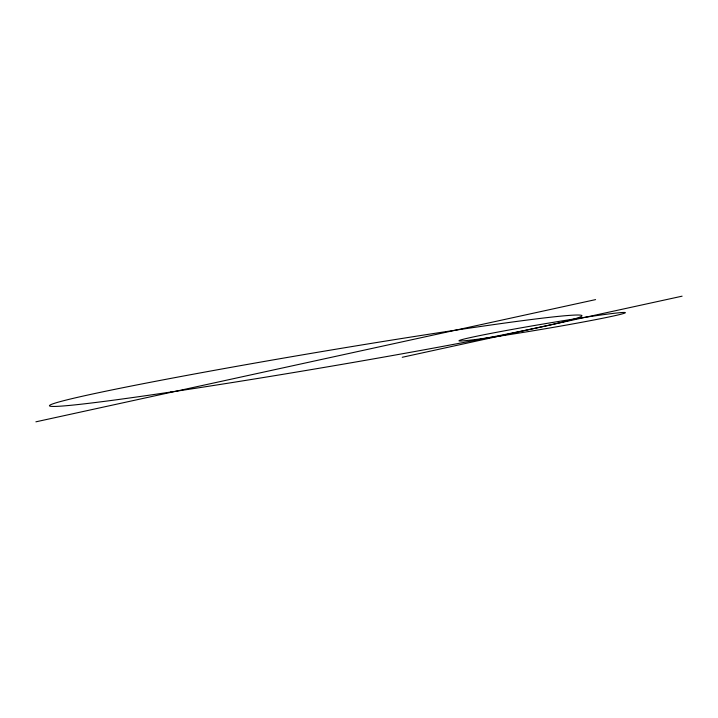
<?xml version="1.0" encoding="UTF-8"?>
<svg xmlns="http://www.w3.org/2000/svg" width="718" height="718" viewBox="0 0 718 718"><rect width="100%" height="100%" fill="white"/><g stroke="black" fill="none" stroke-linecap="round" stroke-linejoin="round"><path stroke-width="1.08" d="M35.9 421.825L595.581 299.612M402.259 357.277L682.1 296.175M500.195 336.015A84.365 2.504 -9.6 0 0 625.36 312.68A84.365 2.504 -9.6 0 0 500.985 331.483A84.365 2.504 -9.6 0 0 500.195 336.015M170.471 392.073A269.959 8.006 -9.6 0 0 581.535 316.243A269.959 8.006 -9.6 0 0 195.215 373.845A269.959 8.006 -9.6 0 0 170.471 392.073"/></g></svg>
